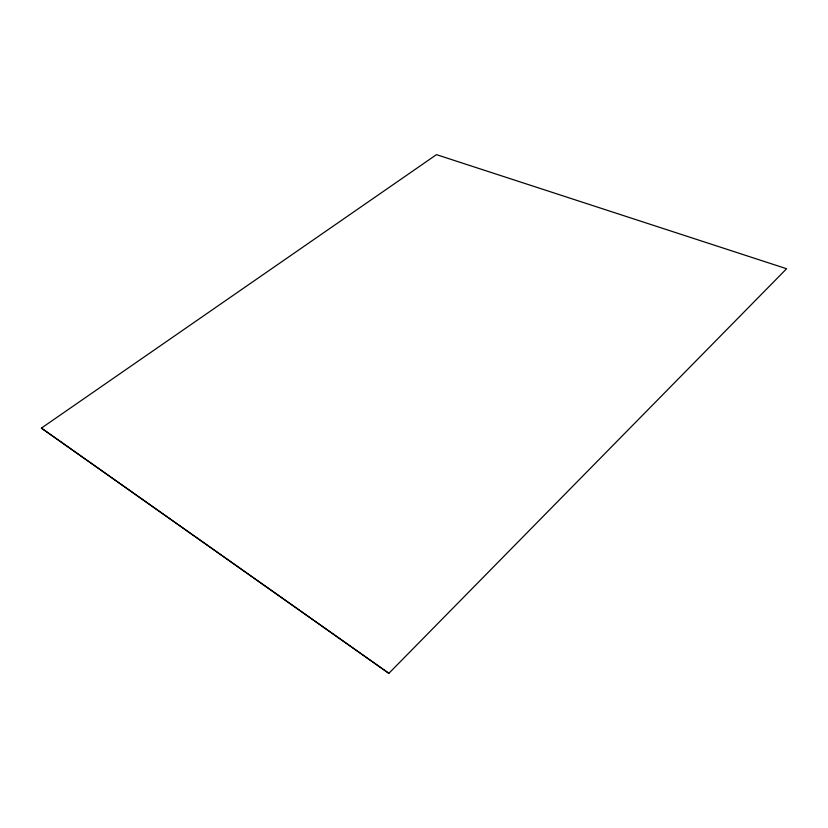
<?xml version="1.0" encoding="UTF-8"?>
<svg xmlns="http://www.w3.org/2000/svg" width="828" height="828" viewBox="0 0 828 828"><rect width="100%" height="100%" fill="white"/><g stroke="black" fill="none" stroke-linecap="round" stroke-linejoin="round"><path stroke-width="1.24" d="M41.4 428.117L436.47 154.65L786.6 268.738L388.849 673.35L41.4 428.117L388.839 673.288"/></g></svg>
